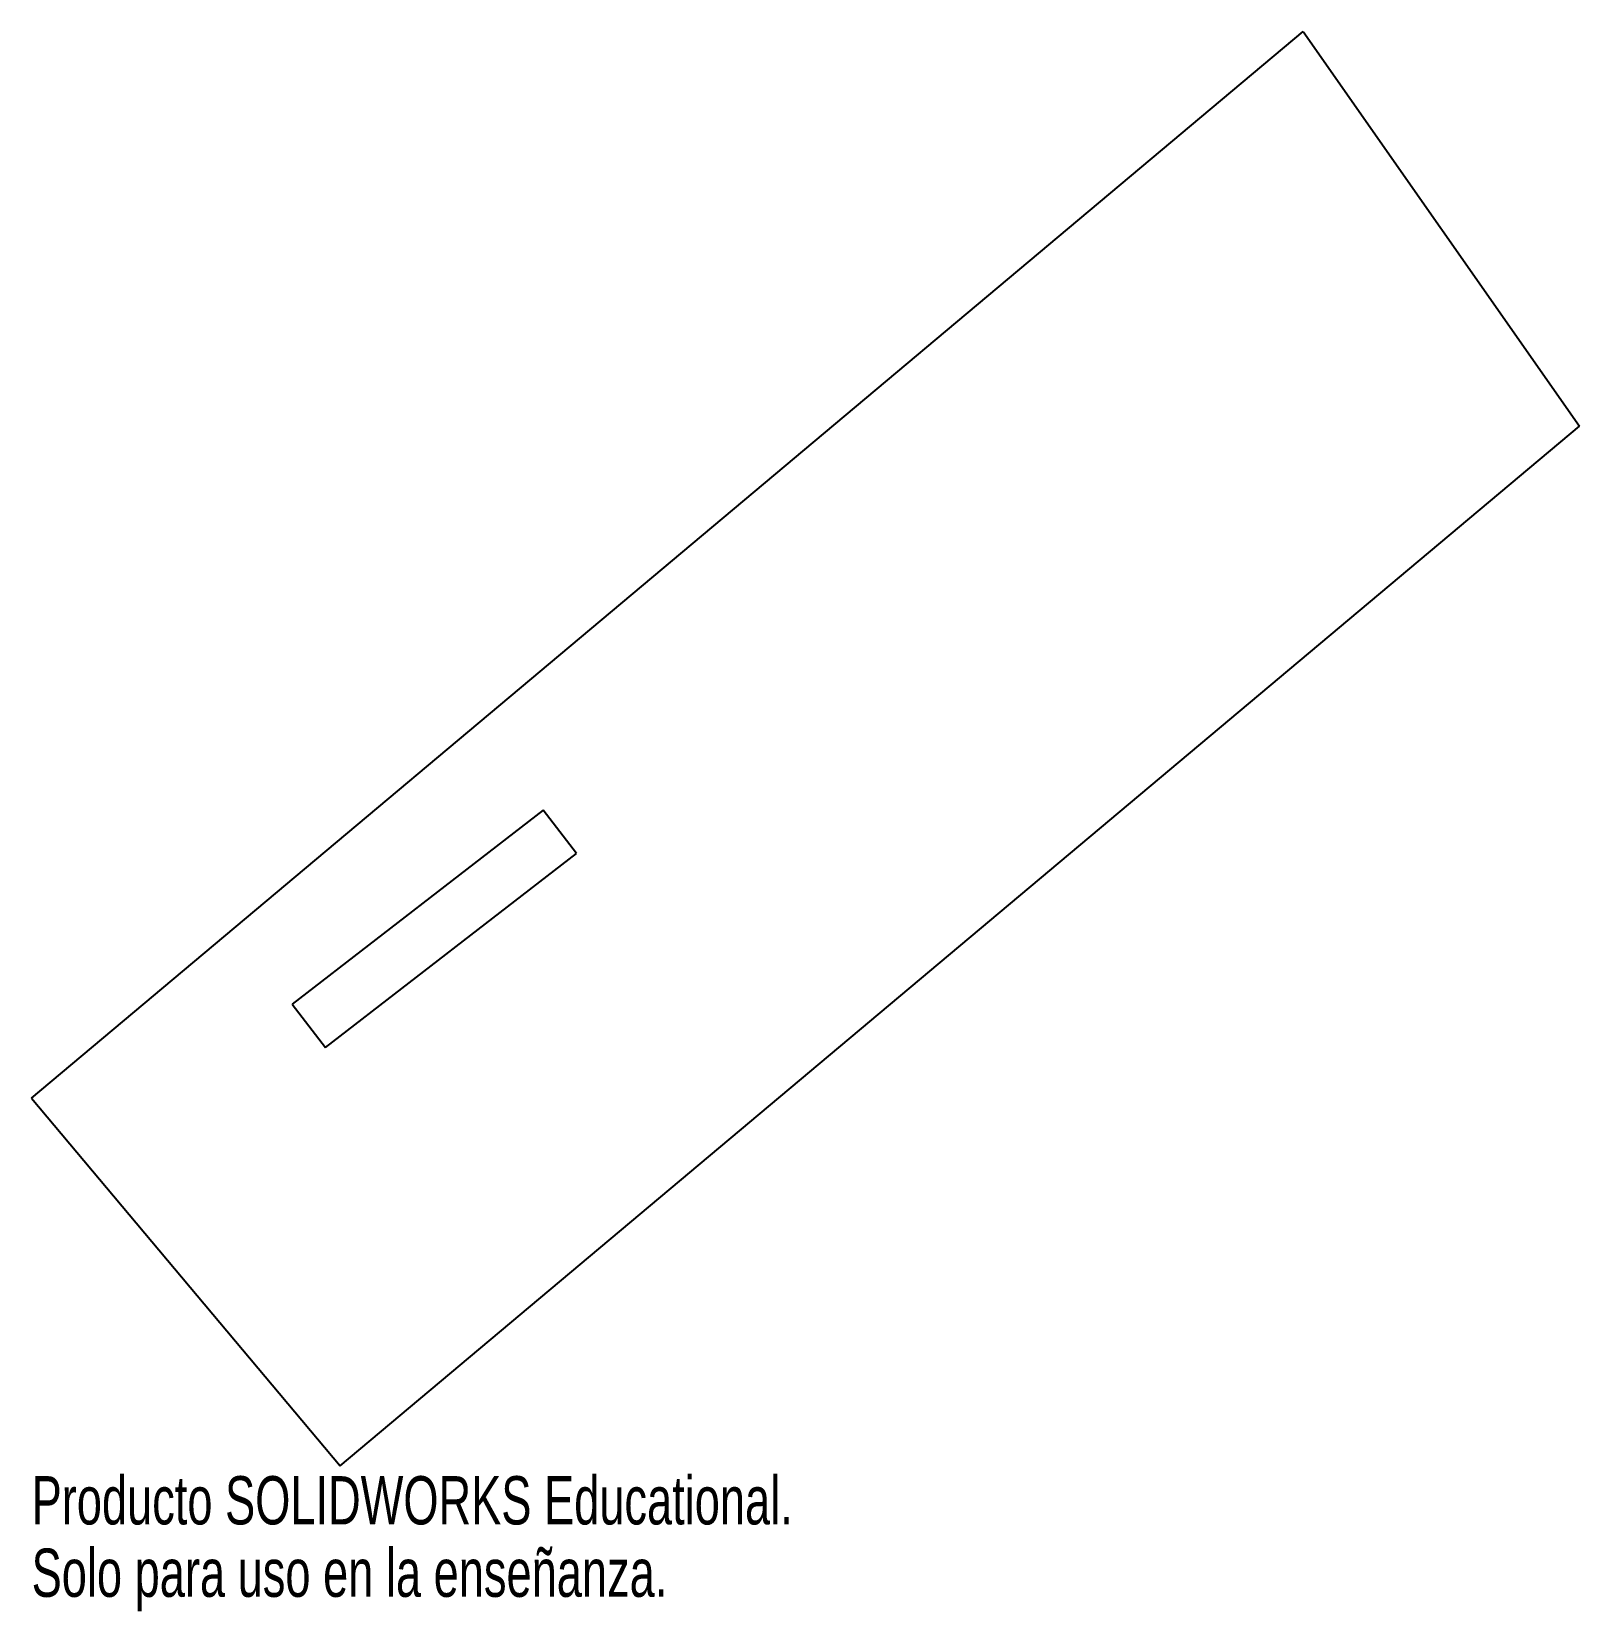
# Model space of a CAD drawing. Header units: inches. Extents: x -11.13 to -5.03, y 10.13 to 16.35.
import ezdxf

# ---------------------------------------------------------------- set-up
doc = ezdxf.new("R2010")
doc.units = ezdxf.units.IN
doc.header["$MEASUREMENT"] = 0
doc.styles.add('SLDTEXTSTYLE0', font='TXT', dxfattribs={"width": 0.7})

msp = doc.modelspace()

# ---------------------------------------------------------------- linework, layer by layer
at = {"color": 7, "linetype": 'Continuous', "lineweight": 25}
for p, q in [((-11.1305, 12.1501), (-6.1194, 16.355)), ((-6.1194, 16.355), (-5.0302, 14.7994)), ((-9.9145, 10.701), (-5.0302, 14.7994)), ((-9.1149, 13.2861), (-10.1041, 12.5219)), ((-8.9825, 13.1148), (-9.1149, 13.2861)), ((-9.9717, 12.3505), (-8.9825, 13.1148)), ((-10.1041, 12.5219), (-9.9717, 12.3505)), ((-11.1305, 12.1501), (-9.9145, 10.701))]:
    msp.add_line(p, q, dxfattribs=at)

# ---------------------------------------------------------------- texts
at = {"color": 7, "linetype": 'Continuous', "char_height": 0.1903, "attachment_point": 1, "style": 'SLDTEXTSTYLE0'}
for s, insert in [('Producto SOLIDWORKS Educational.', (-11.1305, 10.6608)), ('Solo para uso en la enseñanza.', (-11.1305, 10.3754))]:
    msp.add_mtext(s, dxfattribs=dict(at, insert=insert))

doc.saveas('drawing.dxf')
